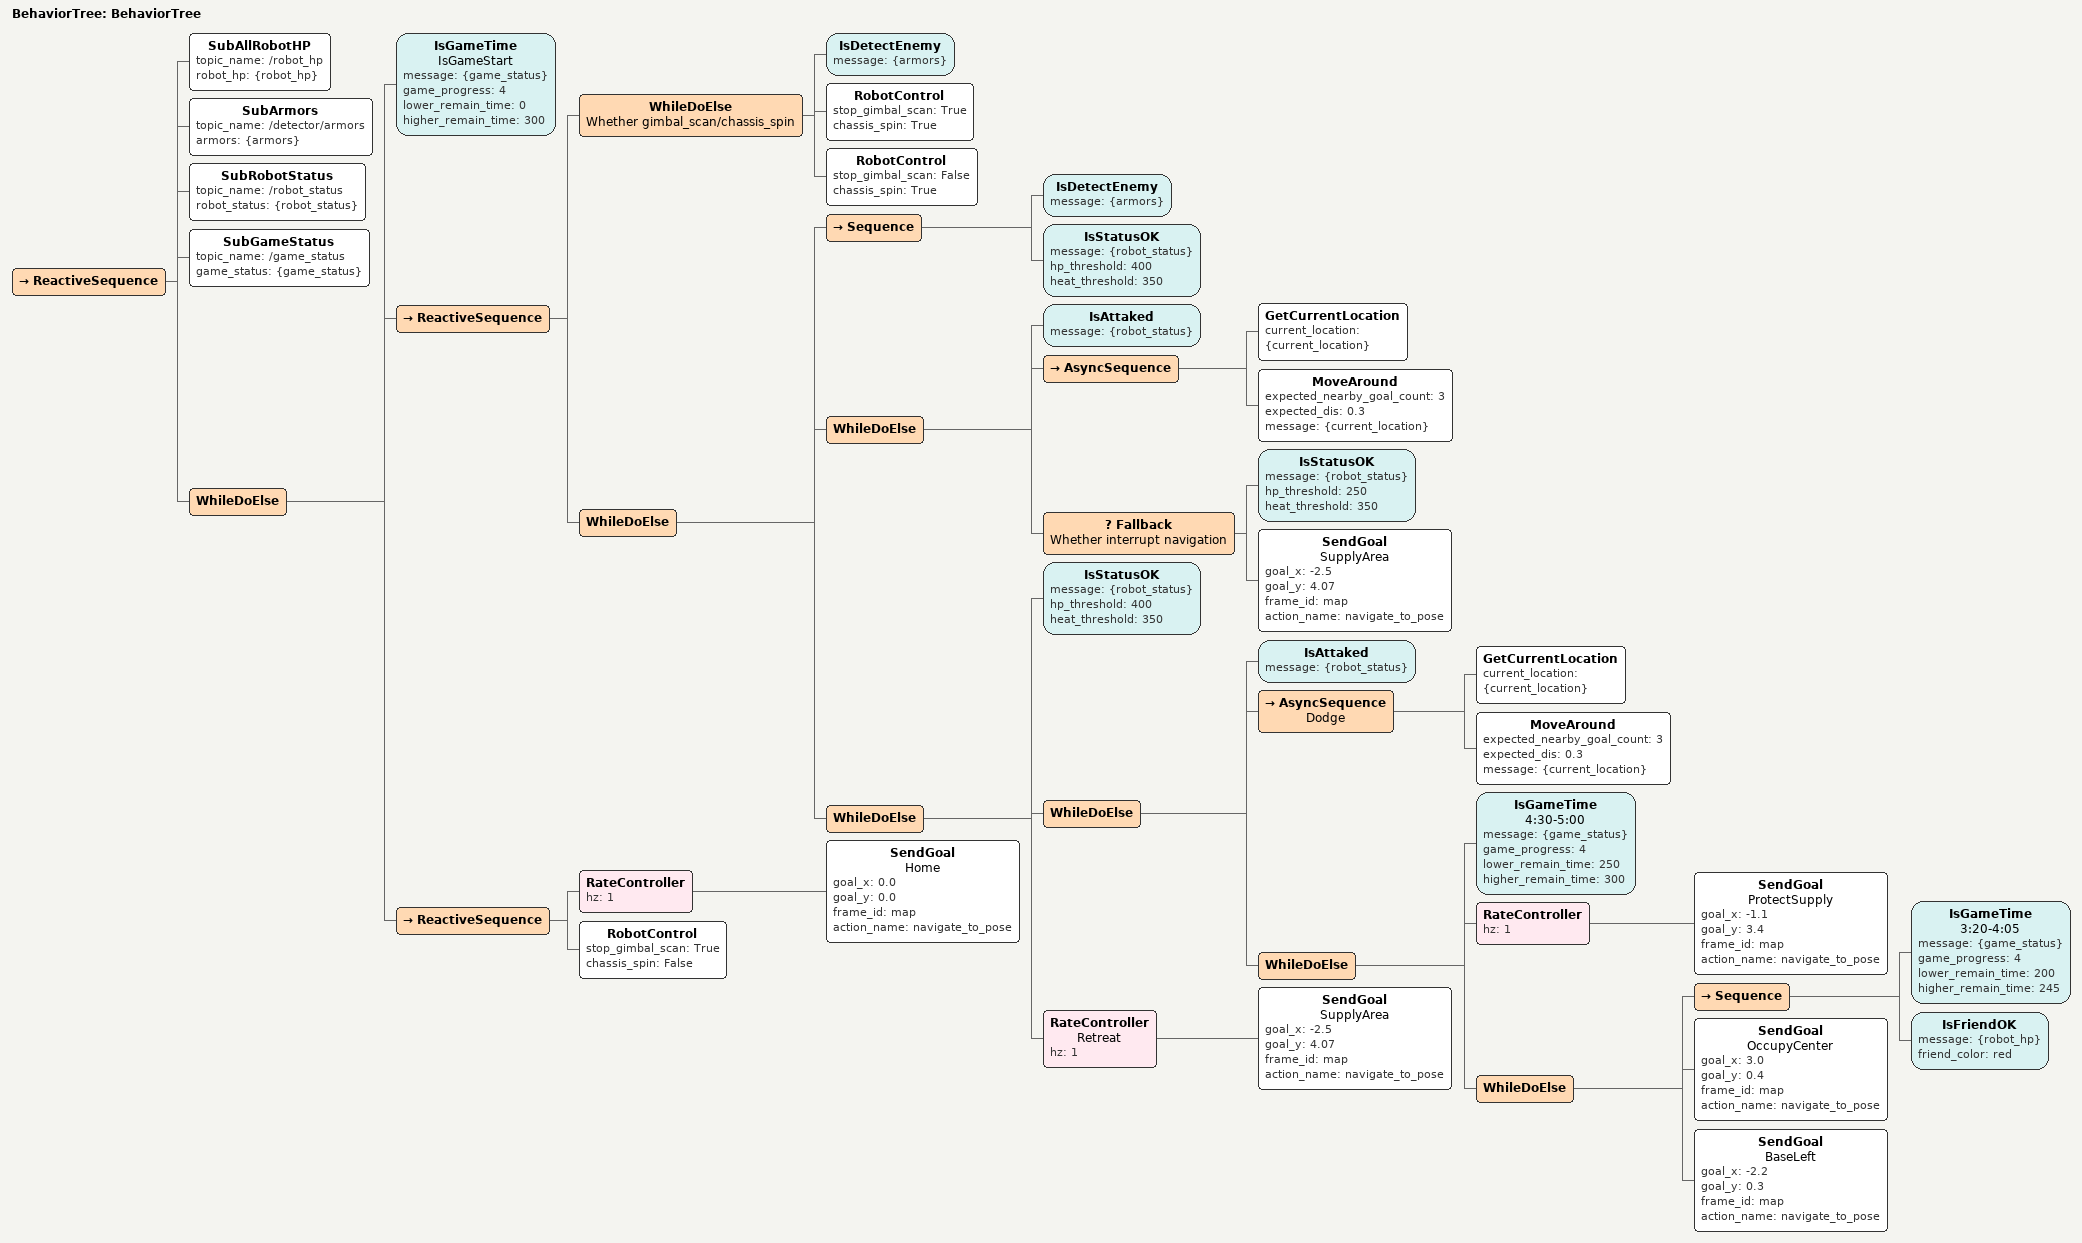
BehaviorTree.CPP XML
<?xml version="1.0" encoding="UTF-8"?>
<root BTCPP_format="4"
      main_tree_to_execute="BehaviorTree">
  <BehaviorTree ID="BehaviorTree">
    <ReactiveSequence>
      <SubAllRobotHP topic_name="/robot_hp"
                     robot_hp="{robot_hp}"/>
      <SubArmors topic_name="/detector/armors"
                 armors="{armors}"/>
      <SubRobotStatus topic_name="/robot_status"
                      robot_status="{robot_status}"/>
      <SubGameStatus topic_name="/game_status"
                     game_status="{game_status}"/>
      <WhileDoElse>
        <IsGameTime name="IsGameStart"
                    message="{game_status}"
                    game_progress="4"
                    lower_remain_time="0"
                    higher_remain_time="300"/>
        <ReactiveSequence>
          <WhileDoElse name="Whether gimbal_scan/chassis_spin">
            <IsDetectEnemy message="{armors}"/>
            <RobotControl stop_gimbal_scan="True"
                          chassis_spin="True"/>
            <RobotControl stop_gimbal_scan="False"
                          chassis_spin="True"/>
          </WhileDoElse>
          <WhileDoElse>
            <Sequence>
              <IsDetectEnemy message="{armors}"/>
              <IsStatusOK message="{robot_status}"
                          hp_threshold="400"
                          heat_threshold="350"/>
            </Sequence>
            <WhileDoElse>
              <IsAttaked message="{robot_status}"/>
              <AsyncSequence>
                <GetCurrentLocation current_location="{current_location}"/>
                <MoveAround expected_nearby_goal_count="3"
                            expected_dis="0.3"
                            message="{current_location}"/>
              </AsyncSequence>
              <Fallback name="Whether interrupt navigation">
                <IsStatusOK message="{robot_status}"
                            hp_threshold="250"
                            heat_threshold="350"/>
                <!-- Converted from goal_pose to goal_x/goal_y -->
                <SendGoal name="SupplyArea"
                          goal_x="-2.5" goal_y="4.07"
                          frame_id="map"
                          action_name="navigate_to_pose"/>
              </Fallback>
            </WhileDoElse>
            <WhileDoElse>
              <IsStatusOK message="{robot_status}"
                          hp_threshold="400"
                          heat_threshold="350"/>
              <WhileDoElse>
                <IsAttaked message="{robot_status}"/>
                <AsyncSequence name="Dodge">
                  <GetCurrentLocation current_location="{current_location}"/>
                  <MoveAround expected_nearby_goal_count="3"
                              expected_dis="0.3"
                              message="{current_location}"/>
                </AsyncSequence>
                <WhileDoElse>
                  <IsGameTime name="4:30-5:00"
                              message="{game_status}"
                              game_progress="4"
                              lower_remain_time="250"
                              higher_remain_time="300"/>
                    <RateController hz="1">
                    <!-- Converted from goal_pose to goal_x/goal_y -->
                    <SendGoal name="ProtectSupply"
                              goal_x="-1.1" goal_y="3.4"
                              frame_id="map"
                              action_name="navigate_to_pose"/>
                  </RateController>
                  <WhileDoElse>
                    <Sequence>
                      <IsGameTime name="3:20-4:05"
                                  message="{game_status}"
                                  game_progress="4"
                                  lower_remain_time="200"
                                  higher_remain_time="245"/>
                      <IsFriendOK message="{robot_hp}"
                                  friend_color="red"/>
                    </Sequence>
                    <!-- Converted from goal_pose to goal_x/goal_y -->
                    <SendGoal name="OccupyCenter"
                              goal_x="3.0" goal_y="0.4"
                              frame_id="map"
                              action_name="navigate_to_pose"/>
                    <SendGoal name="BaseLeft"
                              goal_x="-2.2" goal_y="0.3"
                              frame_id="map"
                              action_name="navigate_to_pose"/>
                  </WhileDoElse>
                </WhileDoElse>
              </WhileDoElse>
                <RateController name="Retreat"
                                hz="1">
                <!-- Converted from goal_pose to goal_x/goal_y -->
                <SendGoal name="SupplyArea"
                          goal_x="-2.5" goal_y="4.07"
                          frame_id="map"
                          action_name="navigate_to_pose"/>
              </RateController>
            </WhileDoElse>
          </WhileDoElse>
        </ReactiveSequence>
        <ReactiveSequence>
            <RateController hz="1">
            <!-- TODO: set goal_x and goal_y -->
            <SendGoal name="Home"
                      goal_x="0.0" goal_y="0.0"
                      frame_id="map"
                      action_name="navigate_to_pose"/>
          </RateController>
          <RobotControl stop_gimbal_scan="True"
                        chassis_spin="False"/>
        </ReactiveSequence>
      </WhileDoElse>
    </ReactiveSequence>
  </BehaviorTree>

</root>
